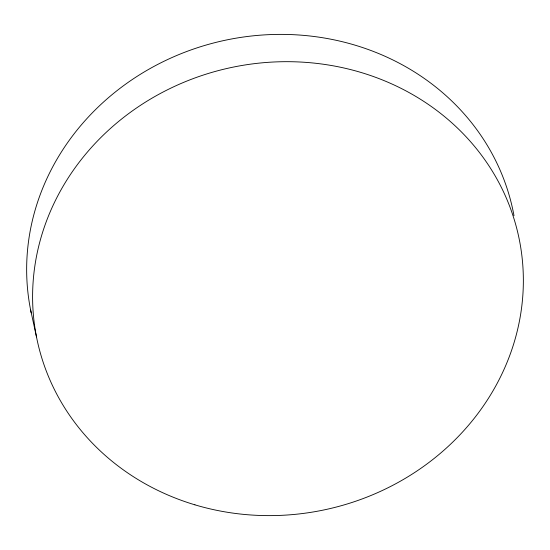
<?xml version="1.0" encoding="UTF-8"?>
<svg xmlns="http://www.w3.org/2000/svg" width="550" height="550" viewBox="0 0 550 550"><rect width="100%" height="100%" fill="white"/><g stroke="black" fill="none" stroke-linecap="round" stroke-linejoin="round"><path stroke-width="0.82" d="M30.532 309.561L36.486 336.861M31.219 312.888A246.262 226.009 -12.3 0 1 228.051 39.655A246.262 226.009 -12.3 0 1 513.989 215.641M194.92 504.831A246.262 226.009 -12.3 0 0 519.468 240.439A246.262 226.009 -12.3 0 0 119.542 120.684A246.262 226.009 -12.3 0 0 194.92 504.831"/></g></svg>
